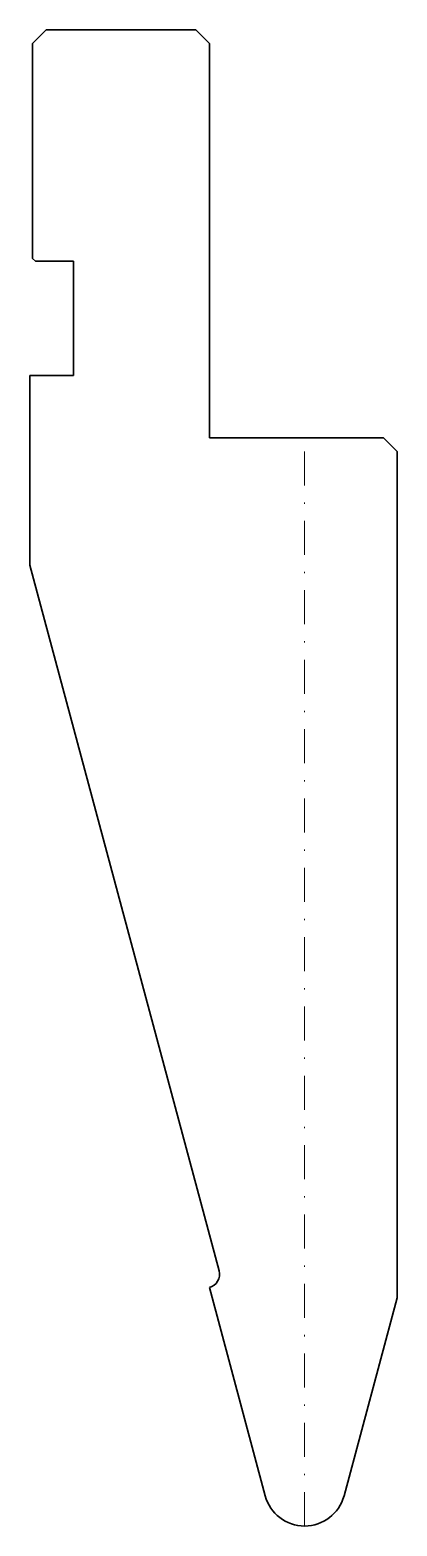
# Model space of a CAD drawing. Header units: millimetres. Extents: x -20 to 7, y 0 to 110.
import ezdxf

# ---------------------------------------------------------------- set-up
doc = ezdxf.new("R2010")
doc.units = ezdxf.units.MM
doc.header["$LTSCALE"] = 5
doc.linetypes.add('AUSGEZOGEN', pattern=[0])
doc.linetypes.add('DASHDOT', pattern=[1, 0.5, -0.25, 0, -0.25])
doc.layers.add('2', color=7, linetype='Continuous')

msp = doc.modelspace()

# ---------------------------------------------------------------- linework, layer by layer
at = {"layer": '2', "color": 7, "linetype": 'AUSGEZOGEN', "lineweight": 35}
for p, q in [((-20, 109), (-19, 110)), ((-20, 93.2), (-20, 109)), ((-19, 110), (-8, 110)), ((-8, 110), (-7, 109)), ((-7, 109), (-7, 80)), ((-19.8, 93), (-20, 93.2)), ((-17, 93), (-19.8, 93)), ((-17, 84.6), (-17, 93)), ((-20.2, 70.66), (-20.2, 84.6)), ((-20.2, 84.6), (-17, 84.6)), ((-7, 80), (5.8, 80)), ((5.8, 80), (6.8, 79)), ((6.8, 79), (6.8, 16.79)), ((-6.29, 18.76), (-20.2, 70.66)), ((-2.9, 2.22), (-7, 17.53)), ((6.8, 16.79), (2.9, 2.22))]:
    msp.add_line(p, q, dxfattribs=at)
at = {"layer": '2', "color": 7, "linetype": 'DASHDOT', "lineweight": 18}
msp.add_line((0, 0), (0, 80), dxfattribs=at)
at = {"layer": '2', "color": 7, "linetype": 'AUSGEZOGEN', "lineweight": 35}
for centre, radius, start, end in [((-7.26, 18.5), 1, 285, 15), ((0, 3), 3, 195, 345)]:
    msp.add_arc(centre, radius, start, end, dxfattribs=at)

doc.saveas('drawing.dxf')
